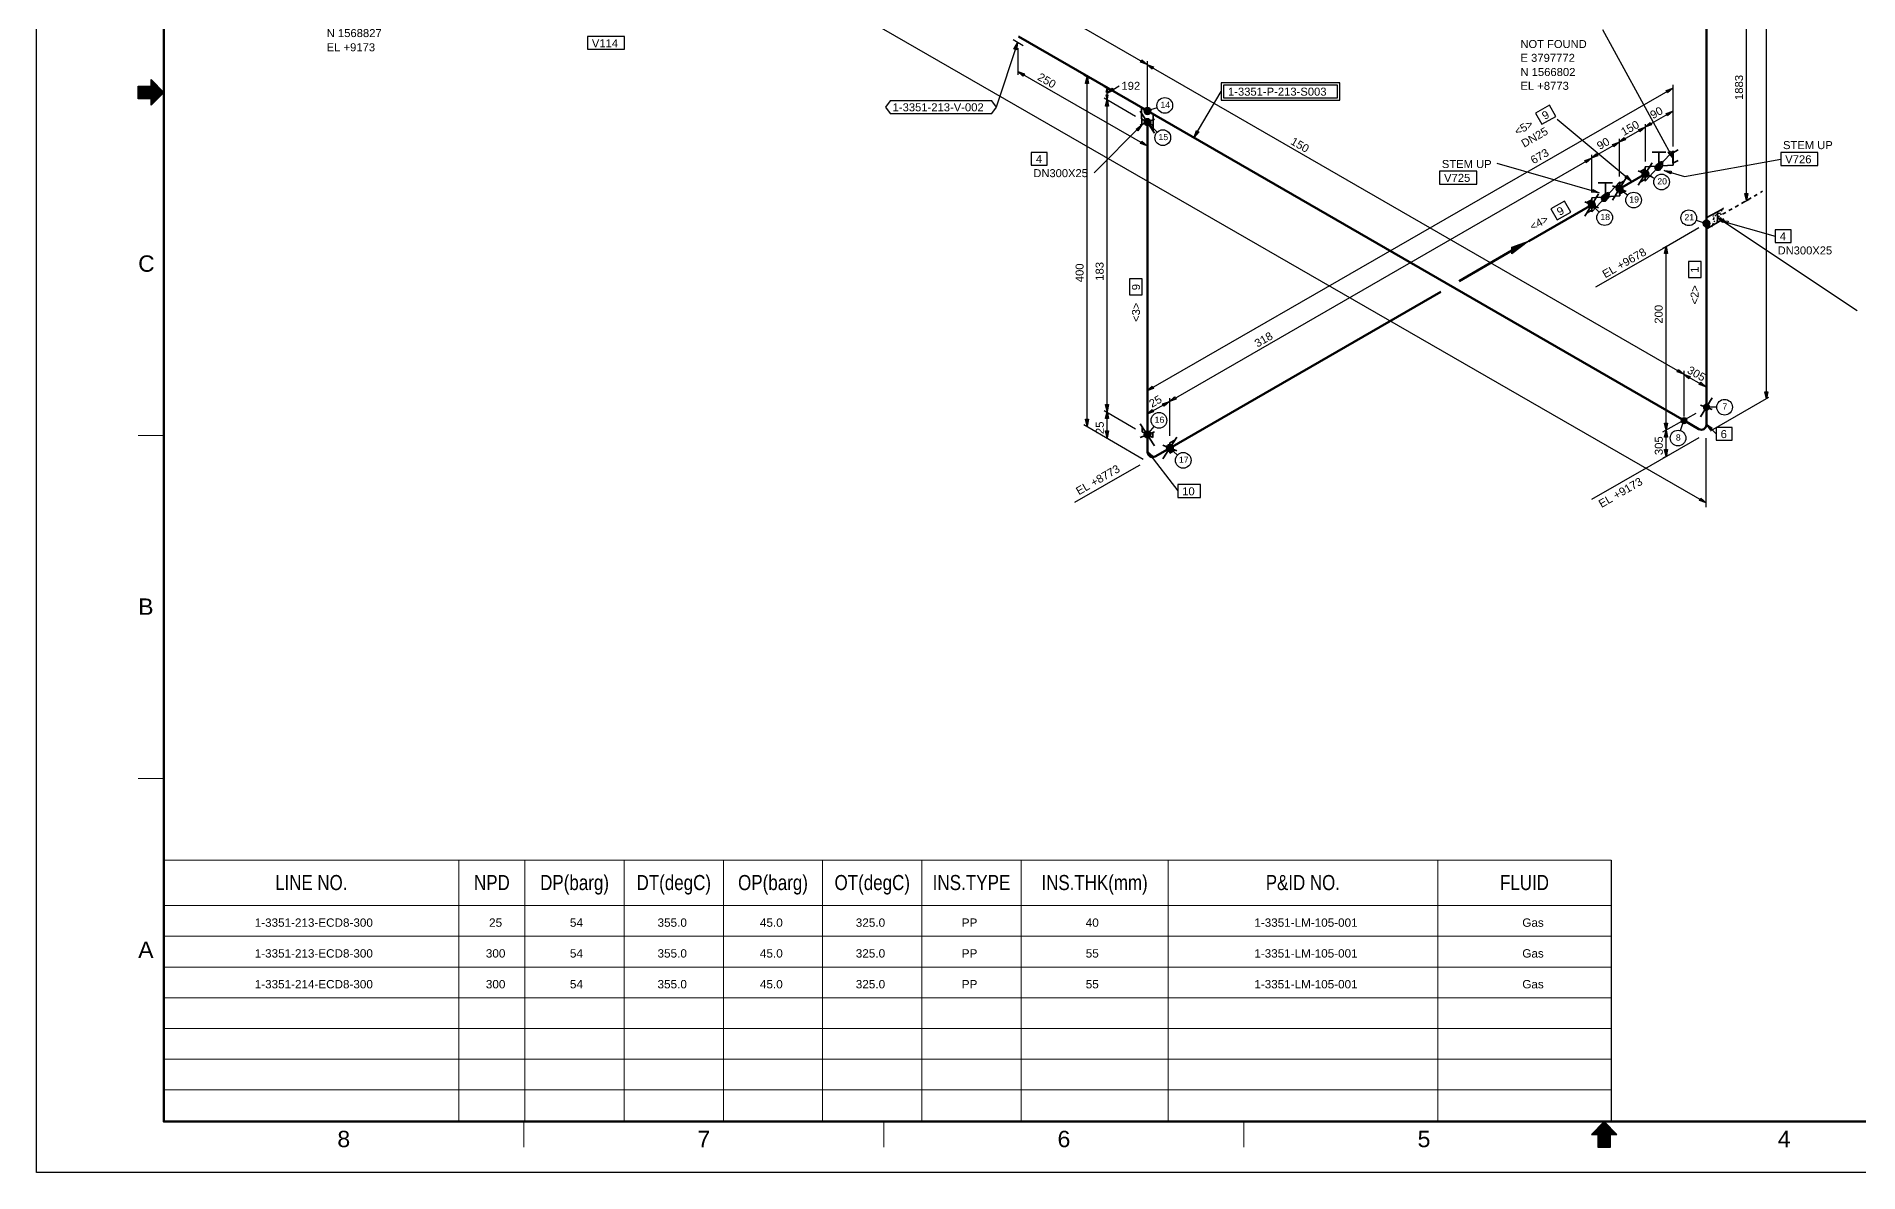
# Model space of a CAD drawing. Header units: inches. Extents: x 0 to 841, y 0 to 594.
# Drawn here: x 0 to 501, y 0 to 312 of the extents above; entities that cross this region are included whole.
import ezdxf
from ezdxf.enums import TextEntityAlignment as Align
from ezdxf.xclip import XClip

# ---------------------------------------------------------------- set-up
doc = ezdxf.new("R2010")
doc.units = ezdxf.units.IN
doc.header["$MEASUREMENT"] = 0
doc.header["$XCLIPFRAME"] = 0
for name, color, linetype in [('1-3320-LP-186-001-614_MODEL-EMBED 1_DWG$0$Default', 7, 'Continuous'), ('AD1', 7, 'Continuous'), ('AD2', 7, 'Continuous'), ('BG 0', 7, 'Continuous'), ('BG BG BG BG BG 2', 7, 'Continuous'), ('BG BG BG BG TITLETEXT', 7, 'Continuous'), ('BG Border', 7, 'Continuous'), ('DEL1', 7, 'Continuous'), ('DIMLINES', 7, 'Continuous'), ('DIMTEXT', 7, 'Continuous'), ('FITTINGS', 7, 'Continuous'), ('ISOTEXT', 7, 'Continuous'), ('NOZZLES', 7, 'Continuous'), ('PIPE', 7, 'Continuous'), ('WELDS', 7, 'Continuous')]:
    doc.layers.add(name, color=color, linetype=linetype)
doc.styles.add('1-3320-LP-186-001-614_MODEL-EMBED 1_DWG$0$Arial', font='arial.ttf')
doc.styles.add('Arial', font='arial.ttf')

# ---------------------------------------------------------------- blocks, each defined once
blk = doc.blocks.new('1-3320-LP-186-001-614_MODEL-EMBED 1_DWG')
at = {"layer": '1-3320-LP-186-001-614_MODEL-EMBED 1_DWG$0$Default', "color": 4, "style": '1-3320-LP-186-001-614_MODEL-EMBED 1_DWG$0$Arial'}
for s, width, p in [('1-3351-213-ECD8-300', 1.00235, (0.938205, -0.115628)), ('25', 1.008516, (3.475116, -0.115628)), ('54', 1.008516, (4.350117, -0.115628)), ('355.0 ', 1.008516, (5.29826, -0.115628)), ('45.0 ', 1.008516, (6.406503, -0.115628)), ('325.0 ', 1.008516, (7.444094, -0.115628)), ('PP', 1.004063, (8.591588, -0.115628)), ('40', 1.008516, (9.933451, -0.115628)), ('1-3351-LM-105-001', 1.002802, (11.758255, -0.115628)), ('Gas', 1.002038, (14.659147, -0.115628)), ('1-3351-213-ECD8-300', 1.00235, (0.938205, -0.448962)), ('300', 1.008516, (3.43979, -0.448962)), ('355.0 ', 1.008516, (5.29826, -0.448962)), ('45.0 ', 1.008516, (6.406503, -0.448962)), ('325.0 ', 1.008516, (7.444094, -0.448962)), ('PP', 1.004063, (8.591588, -0.448962)), ('55', 1.008516, (9.933451, -0.448962)), ('1-3351-LM-105-001', 1.002802, (11.758255, -0.448962)), ('Gas', 1.002038, (14.659147, -0.448962)), ('1-3351-214-ECD8-300', 1.00235, (0.938205, -0.782295)), ('300', 1.008516, (3.43979, -0.782295)), ('54', 1.008516, (4.350117, -0.782295)), ('355.0 ', 1.008516, (5.29826, -0.782295)), ('45.0 ', 1.008516, (6.406503, -0.782295)), ('325.0 ', 1.008516, (7.444094, -0.782295)), ('PP', 1.004063, (8.591588, -0.782295)), ('55', 1.008516, (9.933451, -0.782295)), ('1-3351-LM-105-001', 1.002802, (11.758255, -0.782295)), ('Gas', 1.002038, (14.659147, -0.782295))]:
    blk.add_text(s, height=0.090278, dxfattribs=dict(at, width=width)).set_placement(p, align=Align.TOP_LEFT)
at = {"layer": '1-3320-LP-186-001-614_MODEL-EMBED 1_DWG$0$Default', "color": 7, "style": '1-3320-LP-186-001-614_MODEL-EMBED 1_DWG$0$Arial', "width": 1.008516}
blk.add_text('54', height=0.090278, dxfattribs=at).set_placement((4.350117, -0.448962), align=Align.TOP_LEFT)

msp = doc.modelspace()

# ---------------------------------------------------------------- linework, layer by layer
at = {"layer": 'A1', "color": 4, "linetype": 'Continuous', "lineweight": 30}
for p, q in [((305.4, 305.56), (305.4, 293)), ((438.44, 272.6), (418.12, 289.56)), ((462.2, 262.6), (500.6, 237))]:
    msp.add_line(p, q, dxfattribs=at)
at = {"layer": 'AD1', "color": 4, "linetype": 'Continuous', "lineweight": 30}
for p, q in [((269.8, 302.76), (271.64, 302.12)), ((271.24, 301.48), (269.8, 302.76)), ((305.32, 304.68), (307.16, 304.04)), ((306.76, 303.4), (305.32, 304.68)), ((442.2, 287.4), (443.64, 288.68)), ((444.04, 288.04), (442.2, 287.4)), ((435.08, 283.32), (436.52, 284.6)), ((436.92, 283.96), (435.08, 283.32)), ((427.48, 278.92), (428.92, 280.2)), ((429.32, 279.56), (427.48, 278.92)), ((470.12, 267.24), (469.72, 269.16)), ((470.52, 269.16), (470.12, 267.24)), ((305.32, 214.92), (306.76, 216.2)), ((307.16, 215.56), (305.32, 214.92)), ((452.84, 219.56), (454.68, 218.92)), ((454.28, 218.28), (452.84, 219.56)), ((294.36, 209.24), (293.96, 211.16)), ((294.76, 211.16), (294.36, 209.24)), ((311.48, 212.04), (312.92, 213.32)), ((313.32, 212.68), (311.48, 212.04)), ((475.64, 212.76), (475.24, 214.68)), ((476.04, 214.68), (475.64, 212.76)), ((288.84, 205.24), (288.44, 207.16)), ((289.24, 207.16), (288.84, 205.24)), ((305.32, 208.52), (306.76, 209.8)), ((307.16, 209.16), (305.32, 208.52)), ((448.04, 204.12), (447.64, 206.04)), ((448.44, 206.04), (448.04, 204.12)), ((294.36, 202.04), (293.96, 203.96)), ((294.76, 203.96), (294.36, 202.04)), ((448.04, 196.92), (447.64, 198.84)), ((448.44, 198.84), (448.04, 196.92))]:
    msp.add_line(p, q, dxfattribs=at)
at = {"layer": 'AD2', "color": 4, "linetype": 'Continuous', "lineweight": 30}
for p, q in [((303.96, 305.96), (305.4, 304.68)), ((288.44, 299.48), (288.84, 301.4)), ((288.84, 301.4), (289.24, 299.48)), ((305.4, 304.68), (303.56, 305.32)), ((448.04, 297.56), (449.88, 298.2)), ((449.88, 298.2), (448.44, 296.92)), ((293.96, 293.24), (294.36, 295.16)), ((294.36, 295.16), (294.76, 293.24)), ((448.04, 291.16), (449.88, 291.8)), ((449.88, 291.8), (448.44, 290.52)), ((440.44, 286.76), (442.28, 287.4)), ((442.28, 287.4), (440.84, 286.12)), ((305.4, 282.28), (303.56, 282.92)), ((303.96, 283.56), (305.4, 282.28)), ((433.32, 282.68), (435.16, 283.32)), ((435.16, 283.32), (433.72, 282.04)), ((425.72, 278.28), (427.56, 278.92)), ((427.56, 278.92), (426.12, 277.64)), ((447.64, 252.68), (448.04, 254.6)), ((448.04, 254.6), (448.44, 252.68)), ((451.48, 220.84), (452.92, 219.56)), ((452.92, 219.56), (451.08, 220.2)), ((459, 216.04), (457.16, 216.68)), ((457.56, 217.32), (459, 216.04)), ((309.64, 211.4), (311.48, 212.04)), ((311.48, 212.04), (310.04, 210.76)), ((293.96, 207.32), (294.36, 209.24)), ((294.36, 209.24), (294.76, 207.32)), ((447.64, 202.2), (448.04, 204.12)), ((448.04, 204.12), (448.44, 202.2)), ((457.64, 185.4), (459.08, 184.12)), ((459.08, 184.12), (457.24, 184.76))]:
    msp.add_line(p, q, dxfattribs=at)
at = {"layer": 'BG 0', "color": 2, "linetype": 'Continuous', "lineweight": 25}
msp.add_line((432.98, 85.88), (432.98, 14), dxfattribs=at)
at = {"layer": 'BG BG BG BG BG 2', "color": 2, "linetype": 'Continuous', "lineweight": 15}
for p, q in [((432.98, 85.88), (35, 85.88)), ((116.13, 14.27), (116.13, 85.88)), ((134.31, 14.27), (134.31, 85.88)), ((161.59, 14.27), (161.59, 85.88)), ((188.87, 14.27), (188.87, 85.88)), ((216.16, 14.27), (216.16, 85.88)), ((243.44, 14.27), (243.44, 85.88)), ((270.72, 14.27), (270.72, 85.88)), ((311.11, 14.27), (311.11, 85.88)), ((385.27, 14.27), (385.27, 85.88)), ((432.98, 73.42), (35, 73.42)), ((432.98, 64.96), (35, 64.96)), ((432.98, 56.51), (35, 56.51)), ((432.98, 48.06), (35, 48.06)), ((432.98, 39.61), (35, 39.61)), ((432.98, 31.16), (35, 31.16)), ((432.98, 22.71), (35, 22.71))]:
    msp.add_line(p, q, dxfattribs=at)
at = {"layer": 'BG Border', "color": 7, "linetype": 'Continuous', "lineweight": 25}
for p, q in [((0, 0), (0, 594)), ((27.98, 295.25), (27.98, 298.75)), ((27.98, 298.75), (31.5, 298.75)), ((31.5, 298.75), (31.5, 300.5)), ((31.5, 300.5), (35, 297)), ((35, 297), (31.5, 293.5)), ((31.5, 295.25), (27.98, 295.25)), ((31.5, 293.5), (31.5, 295.25)), ((431, 14), (427.5, 10.5)), ((427.5, 10.5), (429.25, 10.5)), ((429.25, 10.5), (429.25, 6.98)), ((434.5, 10.5), (431, 14)), ((432.75, 6.98), (432.75, 10.5)), ((432.75, 10.5), (434.5, 10.5)), ((429.25, 6.98), (432.75, 6.98)), ((841, 0), (0, 0))]:
    msp.add_line(p, q, dxfattribs=at)
at = {"layer": 'BG Border', "color": 3, "linetype": 'Continuous', "lineweight": 120}
for p, q in [((35, 14), (35, 580)), ((827, 14), (35, 14))]:
    msp.add_line(p, q, dxfattribs=at)
at = {"layer": 'BG Border', "color": 7, "linetype": 'Continuous', "lineweight": 13}
for p, q in [((27.98, 298.59), (33.41, 298.59)), ((27.98, 298.39), (33.61, 298.39)), ((27.98, 298.19), (33.81, 298.19)), ((27.98, 297.99), (34.01, 297.99)), ((27.98, 297.79), (34.21, 297.79)), ((27.98, 297.59), (34.41, 297.59)), ((27.98, 297.39), (34.61, 297.39)), ((27.98, 297.19), (34.81, 297.19)), ((27.98, 296.99), (34.99, 296.99)), ((27.98, 296.79), (34.79, 296.79)), ((27.98, 296.59), (34.59, 296.59)), ((27.98, 296.39), (34.39, 296.39)), ((27.98, 296.19), (34.19, 296.19)), ((27.98, 295.99), (33.99, 295.99)), ((27.98, 295.79), (33.79, 295.79)), ((27.98, 295.59), (33.59, 295.59)), ((31.5, 300.39), (31.61, 300.39)), ((31.5, 300.19), (31.81, 300.19)), ((31.5, 299.99), (32.01, 299.99)), ((31.5, 299.79), (32.21, 299.79)), ((31.5, 299.59), (32.41, 299.59)), ((31.5, 299.39), (32.61, 299.39)), ((31.5, 299.19), (32.81, 299.19)), ((31.5, 298.99), (33.01, 298.99)), ((31.5, 298.79), (33.21, 298.79)), ((27.98, 295.39), (33.39, 295.39)), ((31.5, 295.19), (33.19, 295.19)), ((31.5, 294.99), (32.99, 294.99)), ((31.5, 294.79), (32.79, 294.79)), ((31.5, 294.59), (32.59, 294.59)), ((31.5, 294.39), (32.39, 294.39)), ((31.5, 294.19), (32.19, 294.19)), ((31.5, 293.99), (31.99, 293.99)), ((31.5, 293.79), (31.79, 293.79)), ((31.5, 293.59), (31.59, 293.59)), ((27.98, 202.67), (35, 202.67)), ((27.98, 108.33), (35, 108.33)), ((134, 14), (134, 6.98)), ((233, 14), (233, 6.98)), ((332, 14), (332, 6.98)), ((427.6, 10.6), (427.6, 10.5)), ((427.8, 10.8), (427.8, 10.5)), ((428, 11), (428, 10.5)), ((428.2, 11.2), (428.2, 10.5)), ((428.4, 11.4), (428.4, 10.5)), ((428.6, 11.6), (428.6, 10.5)), ((428.8, 11.8), (428.8, 10.5)), ((429, 12), (429, 10.5)), ((429.2, 12.2), (429.2, 10.5)), ((429.4, 12.4), (429.4, 6.98)), ((429.6, 12.6), (429.6, 6.98)), ((429.8, 12.8), (429.8, 6.98)), ((430, 13), (430, 6.98)), ((430.2, 13.2), (430.2, 6.98)), ((430.4, 13.4), (430.4, 6.98)), ((430.6, 13.6), (430.6, 6.98)), ((430.8, 13.8), (430.8, 6.98)), ((431, 14), (431, 6.98)), ((431.2, 13.8), (431.2, 6.98)), ((431.4, 13.6), (431.4, 6.98)), ((431.6, 13.4), (431.6, 6.98)), ((431.8, 13.2), (431.8, 6.98)), ((432, 13), (432, 6.98)), ((432.2, 12.8), (432.2, 6.98)), ((432.4, 12.6), (432.4, 6.98)), ((432.6, 12.4), (432.6, 6.98)), ((432.8, 12.2), (432.8, 10.5)), ((433, 12), (433, 10.5)), ((433.2, 11.8), (433.2, 10.5)), ((433.4, 11.6), (433.4, 10.5)), ((433.6, 11.4), (433.6, 10.5)), ((433.8, 11.2), (433.8, 10.5)), ((434, 11), (434, 10.5)), ((434.2, 10.8), (434.2, 10.5)), ((434.4, 10.6), (434.4, 10.5))]:
    msp.add_line(p, q, dxfattribs=at)
at = {"layer": 'BG Border', "color": 3, "linetype": 'Continuous', "lineweight": 120}
msp.add_lwpolyline([(827, 580), (35, 580), (35, 14), (827, 14)], close=True, dxfattribs=at)
at = {"layer": 'DEL1', "color": 4, "linetype": 'Continuous', "lineweight": 30}
for p, q in [((436.76, 273.56), (437.24, 274.12)), ((438.44, 272.6), (436.76, 273.56)), ((437.24, 274.12), (438.44, 272.6))]:
    msp.add_line(p, q, dxfattribs=at)
at = {"layer": 'DIM', "color": 4, "linetype": 'Continuous', "lineweight": 30}
msp.add_line((448.04, 254.52), (428.67, 243.41), dxfattribs=at)
at = {"layer": 'DIMLINES', "color": 7, "linetype": 'Continuous', "lineweight": 30}
for p, q in [((269.88, 301.8), (269.88, 309.16)), ((303.56, 305.32), (303.96, 305.96)), ((271.64, 302.12), (271.24, 301.48)), ((287.96, 301.8), (289.56, 300.92)), ((307.16, 304.04), (306.76, 303.4)), ((289.24, 299.48), (288.44, 299.48)), ((293.48, 298.6), (295.08, 297.72)), ((294.12, 297.08), (294.36, 298.2)), ((294.6, 297.08), (294.12, 297.08)), ((294.36, 295.16), (294.12, 296.28)), ((294.12, 296.28), (294.6, 296.28)), ((294.36, 296.76), (297.64, 298.84)), ((294.36, 298.2), (294.6, 297.08)), ((294.36, 295.16), (294.36, 298.2)), ((294.36, 296.76), (295.8, 298.12)), ((296.2, 297.48), (294.36, 296.76)), ((294.6, 296.28), (294.36, 295.16)), ((295.8, 298.12), (296.2, 297.48)), ((448.44, 296.92), (448.04, 297.56)), ((449.88, 299.08), (449.88, 282.12)), ((293.56, 295.48), (302.2, 290.44)), ((294.76, 293.24), (293.96, 293.24)), ((448.44, 290.52), (448.04, 291.16)), ((440.84, 286.12), (440.44, 286.76)), ((442.28, 288.28), (442.28, 277.96)), ((443.64, 288.68), (444.04, 288.04)), ((303.56, 282.92), (303.96, 283.56)), ((305.4, 281.32), (305.4, 283.24)), ((433.72, 282.04), (433.32, 282.68)), ((435.16, 284.2), (435.16, 273.88)), ((436.52, 284.6), (436.92, 283.96)), ((426.12, 277.64), (425.72, 278.28)), ((427.56, 279.8), (427.56, 269.48)), ((428.92, 280.2), (429.32, 279.56)), ((470.76, 267.48), (469.16, 266.6)), ((469.72, 269.16), (470.52, 269.16)), ((457.08, 259.72), (448.04, 254.52)), ((447.16, 254.12), (448.76, 255)), ((448.44, 252.68), (447.64, 252.68)), ((451.08, 220.2), (451.48, 220.84)), ((452.92, 220.44), (452.92, 207.88)), ((305.4, 215.88), (305.4, 213.96)), ((306.76, 216.2), (307.16, 215.56)), ((454.68, 218.92), (454.28, 218.28)), ((457.16, 216.68), (457.56, 217.32)), ((459.08, 217), (459.08, 215.08)), ((293.96, 211.16), (294.76, 211.16)), ((310.04, 210.76), (309.64, 211.4)), ((311.56, 212.92), (311.56, 202.6)), ((312.92, 213.32), (313.32, 212.68)), ((476.2, 213.08), (460.2, 203.88)), ((475.24, 214.68), (476.04, 214.68)), ((287.96, 205.64), (304.28, 196.12)), ((288.44, 207.16), (289.24, 207.16)), ((293.56, 209.56), (302.2, 204.52)), ((294.76, 207.32), (293.96, 207.32)), ((305.4, 209.48), (305.4, 207.56)), ((306.76, 209.8), (307.16, 209.16)), ((447.16, 203.64), (456.28, 208.84)), ((447.64, 206.04), (448.44, 206.04)), ((293.96, 203.96), (294.76, 203.96)), ((457.08, 202.04), (443.88, 194.44)), ((448.44, 202.2), (447.64, 202.2)), ((459.08, 182.92), (459.08, 201.88)), ((447.16, 196.44), (448.76, 197.32)), ((447.64, 198.84), (448.44, 198.84)), ((301.72, 193.56), (285.4, 184.2)), ((303.4, 194.52), (301.72, 193.56)), ((443.88, 194.44), (427.56, 185.08)), ((457.24, 184.76), (457.64, 185.4))]:
    msp.add_line(p, q, dxfattribs=at)
at = {"layer": 'DL', "color": 4, "linetype": 'Continuous', "lineweight": 30}
for p, q in [((475.64, 212.76), (475.64, 474.2)), ((470.12, 267.24), (470.12, 456.44)), ((157.48, 357.88), (459.08, 184.12)), ((235.24, 345.08), (305.4, 304.68)), ((269.8, 302.76), (305.4, 282.28)), ((288.84, 205.24), (288.84, 301.4)), ((305.32, 304.68), (452.92, 219.56)), ((305.32, 214.92), (449.88, 298.2)), ((294.36, 209.24), (294.36, 295.16)), ((442.2, 287.4), (449.88, 291.8)), ((435.08, 283.32), (442.28, 287.4)), ((427.48, 278.92), (435.16, 283.32)), ((311.48, 212.04), (427.56, 278.92)), ((448.04, 204.12), (448.04, 254.6)), ((452.84, 219.56), (459, 216.04)), ((305.32, 208.52), (311.48, 212.04)), ((294.36, 202.04), (294.36, 209.24)), ((448.04, 196.92), (448.04, 204.12))]:
    msp.add_line(p, q, dxfattribs=at)
at = {"layer": 'ELBO', "color": 3, "linetype": 'Continuous', "lineweight": 50}
for centre, start, end in [((457.76, 205.62), 240.018, 0), ((306.89, 198.12), 180, 299.981)]:
    msp.add_arc(centre, 1.39, start, end, dxfattribs=at)
at = {"layer": 'FITTINGS', "color": 2, "linetype": 'Continuous', "lineweight": 35}
for p, q in [((305.4, 291.8), (303.8, 292.7)), ((303.8, 292.7), (303.8, 289.7)), ((307, 291), (305.4, 291.8)), ((307, 287.9), (307, 291)), ((303.8, 289.7), (307, 287.9)), ((303.9, 289.7), (303.9, 288)), ((307, 287.8), (307, 286.2)), ((450, 280.9), (442.3, 272.6)), ((444.2, 280.6), (448, 280.6)), ((446.1, 276.7), (446.1, 280.6)), ((449.9, 280.4), (451.4, 281.2)), ((450, 277), (450, 280.9)), ((440.9, 275.2), (442.3, 276)), ((442.3, 276.5), (450, 277)), ((442.3, 274.6), (442.3, 276.5)), ((442.3, 276), (442.3, 273.1)), ((447.1, 277.4), (445, 276.1)), ((445, 276.1), (445.4, 277.1)), ((445.4, 275.6), (445, 276.1)), ((447, 278), (445.4, 275.6)), ((445.4, 277.1), (446.2, 277.8)), ((447, 276.5), (445.4, 277.1)), ((446.2, 275.6), (445.4, 275.6)), ((446.6, 277.8), (445.8, 275.6)), ((446.6, 276), (445.8, 277.4)), ((446.2, 277.8), (447, 278)), ((446.2, 277.8), (446.2, 275.6)), ((447, 276.5), (446.2, 275.6)), ((447, 278), (447.1, 277.4)), ((447.1, 277.4), (447, 276.5)), ((449.9, 277.5), (449.9, 280.4)), ((451.4, 278.3), (449.9, 277.5)), ((435.3, 272.4), (427.6, 264.2)), ((429.4, 272.1), (433.3, 272.1)), ((431.4, 268.2), (431.4, 272.1)), ((435.2, 271.9), (436.6, 272.7)), ((435.2, 269), (435.2, 271.9)), ((435.3, 268.6), (435.3, 272.4)), ((442.3, 273.1), (440.9, 272.3)), ((442.3, 272.6), (442.3, 274.6)), ((426.2, 266.7), (427.6, 267.5)), ((427.6, 268), (435.3, 268.6)), ((427.6, 266.1), (427.6, 268)), ((427.6, 267.5), (427.6, 264.6)), ((427.6, 264.2), (427.6, 266.1)), ((432.4, 268.9), (430.3, 267.6)), ((430.3, 267.6), (430.6, 268.6)), ((430.6, 267.1), (430.3, 267.6)), ((432.2, 269.5), (430.6, 267.1)), ((430.6, 268.6), (431.4, 269.3)), ((432.2, 268), (430.6, 268.6)), ((431.4, 267.1), (430.6, 267.1)), ((431.8, 269.3), (431, 267.1)), ((431.8, 267.5), (431, 268.9)), ((431.4, 269.3), (432.2, 269.5)), ((431.4, 269.3), (431.4, 267.1)), ((432.2, 268), (431.4, 267.1)), ((432.2, 269.5), (432.4, 268.9)), ((432.4, 268.9), (432.2, 268)), ((436.6, 269.8), (435.2, 269)), ((427.6, 264.6), (426.2, 263.8)), ((459.1, 262.5), (462.2, 264.2)), ((459.1, 260.9), (459.1, 262.5)), ((462.2, 261.2), (459.1, 259.4)), ((459.1, 259.4), (459.1, 260.9)), ((462.2, 264.2), (463.8, 265.1)), ((462.2, 264.2), (462.2, 261.2)), ((462.2, 261.2), (463.9, 262.2))]:
    msp.add_line(p, q, dxfattribs=at)
at = {"layer": 'FITTINGS', "color": 2, "linetype": 'Continuous', "lineweight": 30}
for p, q in [((405.6, 254.4), (410.2, 256.1)), ((410.2, 256.1), (405.6, 252.6)), ((405.6, 253.4), (410.2, 256.1)), ((405.6, 254.2), (409.8, 255.8)), ((409.8, 255.8), (405.6, 252.7)), ((405.6, 254.2), (409.3, 255.6)), ((409.3, 255.6), (405.6, 252.8)), ((405.6, 254), (408.8, 255.3)), ((408.8, 255.3), (405.6, 253)), ((405.6, 253.9), (408.4, 255)), ((408.4, 255), (405.6, 253)), ((405.6, 253.8), (408, 254.8)), ((408, 254.8), (405.6, 253.1)), ((405.6, 253.7), (407.5, 254.6)), ((407.5, 254.6), (405.6, 253.3)), ((405.6, 253.4), (405.6, 254.4)), ((405.6, 253.5), (407.1, 254.3)), ((407.1, 254.3), (405.6, 253.4)), ((405.6, 252.6), (405.6, 254.2)), ((405.6, 252.7), (405.6, 254.2)), ((405.6, 252.8), (405.6, 254)), ((405.6, 253), (405.6, 253.9)), ((405.6, 253), (405.6, 253.8)), ((405.6, 253.1), (405.6, 253.7)), ((405.6, 253.3), (405.6, 253.5))]:
    msp.add_line(p, q, dxfattribs=at)
at = {"layer": 'ISOTEXT', "color": 7, "linetype": 'Continuous', "lineweight": 30}
for p, q in [((161.72, 312.36), (151.48, 312.36)), ((151.48, 312.36), (151.48, 308.84)), ((161.72, 308.84), (161.72, 312.36)), ((449.88, 279), (430.68, 314.2)), ((151.48, 308.84), (161.72, 308.84)), ((269.72, 310.6), (263.88, 292.92)), ((268.76, 308.92), (269.72, 310.6)), ((269.48, 308.68), (268.76, 308.92)), ((269.72, 310.6), (269.48, 308.68)), ((318.28, 284.68), (325.72, 297.24)), ((358.36, 299.64), (325.72, 299.64)), ((325.72, 299.64), (325.72, 294.84)), ((357.72, 299), (326.36, 299)), ((326.36, 299), (326.36, 295.48)), ((357.72, 295.48), (357.72, 299)), ((358.36, 294.84), (358.36, 299.64)), ((234.76, 294.68), (233.48, 292.92)), ((233.48, 292.92), (234.76, 291.16)), ((262.68, 294.68), (234.76, 294.68)), ((234.76, 291.16), (262.68, 291.16)), ((263.96, 292.92), (262.68, 294.68)), ((262.68, 291.16), (263.96, 292.92)), ((325.72, 294.84), (358.36, 294.84)), ((326.36, 295.48), (357.72, 295.48)), ((318.28, 284.68), (318.92, 286.52)), ((319.56, 286.12), (318.28, 284.68)), ((318.92, 286.52), (319.56, 286.12)), ((448.6, 280.52), (449.32, 280.84)), ((449.32, 280.84), (449.88, 279)), ((429.64, 269.4), (401.64, 277.4)), ((449.88, 279), (448.6, 280.52)), ((453.16, 273.88), (479.56, 278.68)), ((489.8, 280.44), (479.56, 280.44)), ((479.56, 280.44), (479.56, 276.92)), ((479.56, 276.92), (489.8, 276.92)), ((489.8, 276.92), (489.8, 280.44)), ((396.04, 275.32), (385.8, 275.32)), ((385.8, 275.32), (385.8, 271.8)), ((385.8, 271.8), (396.04, 271.8)), ((396.04, 271.8), (396.04, 275.32)), ((447.56, 275.48), (453.16, 273.88)), ((447.56, 275.48), (449.48, 275.32)), ((449.32, 274.6), (447.56, 275.48)), ((449.48, 275.32), (449.32, 274.6)), ((420.12, 267.08), (416.36, 265)), ((421.88, 264.04), (420.12, 267.08)), ((427.72, 269.56), (427.88, 270.28)), ((429.64, 269.4), (427.72, 269.56)), ((427.88, 270.28), (429.64, 269.4)), ((416.36, 265), (418.12, 261.96)), ((418.12, 261.96), (421.88, 264.04)), ((462.2, 262.6), (464.04, 261.88)), ((463.56, 261.24), (462.2, 262.6)), ((464.04, 261.88), (463.56, 261.24)), ((457.72, 250.52), (454.2, 250.52)), ((454.2, 250.52), (454.2, 246.12)), ((457.72, 246.12), (457.72, 250.52)), ((304.04, 245.72), (300.52, 245.72)), ((300.52, 245.72), (300.52, 241.32)), ((304.04, 241.32), (304.04, 245.72)), ((454.2, 246.12), (457.72, 246.12)), ((300.52, 241.32), (304.04, 241.32)), ((305.48, 198.28), (313.8, 187.4)), ((305.48, 198.28), (306.92, 197)), ((306.36, 196.52), (305.48, 198.28)), ((306.92, 197), (306.36, 196.52)), ((320.04, 189.16), (313.8, 189.16)), ((313.8, 189.16), (313.8, 185.64)), ((313.8, 185.64), (320.04, 185.64)), ((320.04, 185.64), (320.04, 189.16))]:
    msp.add_line(p, q, dxfattribs=at)
at = {"layer": 'ITEMPOS', "color": 4, "linetype": 'Continuous', "lineweight": 30}
for p, q in [((303.96, 288.04), (290.81, 274.89)), ((302.36, 286.92), (303.96, 288.04)), ((302.84, 286.44), (302.36, 286.92)), ((303.96, 288.04), (302.84, 286.44)), ((463.16, 261.72), (478.08, 257.46)), ((463.16, 261.72), (465.08, 261.56)), ((464.92, 260.84), (463.16, 261.72)), ((465.08, 261.56), (464.92, 260.84)), ((459.16, 205.8), (461.85, 203.11)), ((459.16, 205.8), (460.76, 204.68)), ((460.28, 204.2), (459.16, 205.8)), ((460.76, 204.68), (460.28, 204.2))]:
    msp.add_line(p, q, dxfattribs=at)
at = {"layer": 'ITEMPOS', "color": 2, "linetype": 'Continuous', "lineweight": 30}
for p, q in [((277.93, 280.49), (273.53, 280.49)), ((273.53, 280.49), (273.53, 276.97)), ((273.53, 276.97), (277.93, 276.97)), ((277.93, 276.97), (277.93, 280.49)), ((482.48, 259.22), (478.08, 259.22)), ((478.08, 259.22), (478.08, 255.7)), ((478.08, 255.7), (482.48, 255.7)), ((482.48, 255.7), (482.48, 259.22)), ((466.25, 204.87), (461.85, 204.87)), ((461.85, 204.87), (461.85, 201.35)), ((461.85, 201.35), (466.25, 201.35)), ((466.25, 201.35), (466.25, 204.87))]:
    msp.add_line(p, q, dxfattribs=at)
at = {"layer": 'ITNO', "color": 1, "linetype": 'Continuous', "lineweight": 30}
for p, q in [((415.99, 293.47), (412.16, 291.29)), ((412.16, 291.29), (413.91, 288.24)), ((417.73, 290.41), (415.99, 293.47)), ((413.91, 288.24), (417.73, 290.41))]:
    msp.add_line(p, q, dxfattribs=at)
at = {"layer": 'NOZZLES', "color": 7, "linetype": 'Continuous', "lineweight": 25}
msp.add_line((268.5, 311.5), (271.3, 309.9), dxfattribs=at)
at = {"layer": 'NOZZLES', "color": 7, "linetype": 'Continuous', "lineweight": 35}
for centre, radius in [((305.48, 291.88), 0.92), ((305.48, 288.84), 0.92), ((435.24, 270.52), 0.92), ((442.36, 274.6), 0.92), ((427.64, 266.12), 0.92), ((459.16, 260.92), 0.92), ((459.16, 210.44), 0.76), ((453, 206.76), 0.76), ((305.48, 202.92), 0.92), ((311.64, 199.24), 0.92)]:
    msp.add_circle(centre, radius, dxfattribs=at)
at = {"layer": 'PIPE', "color": 3, "linetype": 'Continuous', "lineweight": 50}
for p, q in [((459.2, 320.1), (459.2, 260.9)), ((305.5, 291.9), (270, 312.4)), ((453, 206.8), (305.5, 291.9)), ((305.5, 288.8), (305.5, 202.9)), ((435.2, 270.5), (442.4, 274.6)), ((410.3, 256.1), (427.6, 266.1)), ((459.2, 260.9), (459.2, 210.4)), ((391.2, 245.1), (405.6, 253.5)), ((311.6, 199.2), (386.1, 242.2)), ((457.1, 204.4), (453, 206.8)), ((459.2, 210.4), (459.2, 205.6)), ((305.5, 202.9), (305.5, 198.1)), ((307.6, 196.9), (311.6, 199.2))]:
    msp.add_line(p, q, dxfattribs=at)
at = {"layer": 'PIPE', "color": 2, "linetype": 'Continuous', "lineweight": 35}
for p, q in [((467.06, 265.48), (467.93, 265.98)), ((468.8, 266.48), (469.66, 266.97)), ((470.53, 267.47), (471.4, 267.97)), ((472.27, 268.46), (473.13, 268.96)), ((474, 269.46), (474.6, 269.8)), ((460.5, 263.4), (460.6, 263.2)), ((460.9, 263.1), (461.1, 263)), ((460.9, 260.6), (461.1, 261)), ((461.1, 262), (461.2, 262.6)), ((461.5, 261.4), (461.2, 261.7)), ((461.5, 263), (461.9, 263.4)), ((462.4, 261.8), (461.9, 261.5)), ((462.2, 262.7), (462.72, 263)), ((462.4, 263.7), (463, 263.8)), ((463.1, 262.6), (462.8, 262.2)), ((463.1, 263.6), (463.2, 263.3)), ((463.4, 264.6), (463.2, 264.3)), ((463.4, 262.1), (463.2, 262.2)), ((463.59, 263.5), (464.46, 263.99)), ((463.8, 265.3), (463.6, 265)), ((463.8, 261.9), (463.6, 262)), ((465.32, 264.49), (466.19, 264.99)), ((460.5, 260), (460.6, 260.3))]:
    msp.add_line(p, q, dxfattribs=at)
at = {"layer": 'PIPE', "color": 3, "linetype": 'Continuous', "lineweight": 35}
for p, q in [((304, 205.1), (304, 203.7)), ((304, 203.7), (306.9, 202.1)), ((306.9, 202.1), (306.9, 203.5)), ((311.6, 200.6), (313, 201.4)), ((311.6, 197.8), (311.6, 200.6)), ((313, 198.6), (311.6, 197.8))]:
    msp.add_line(p, q, dxfattribs=at)
at = {"layer": 'WDC', "color": 4, "linetype": 'Continuous', "lineweight": 30}
for centre in [(310.22, 293.41), (309.68, 284.55), (446.82, 272.36), (439.13, 267.39), (431.17, 262.57), (454.28, 262.52), (464.14, 210.44), (315.3, 195.83)]:
    msp.add_circle(centre, 2.16, dxfattribs=at)
at = {"layer": 'WDC', "color": 1, "linetype": 'Continuous', "lineweight": 30}
for centre in [(308.62, 206.82), (451.34, 201.95)]:
    msp.add_circle(centre, 2.16, dxfattribs=at)
at = {"layer": 'WELDS', "color": 7, "linetype": 'Continuous', "lineweight": 35}
for p, q in [((303.5, 291.8), (307.4, 285.8)), ((307.4, 289.6), (303.5, 288)), ((440.4, 271.5), (444.2, 277.6)), ((433.3, 267.4), (437.1, 273.5)), ((433.3, 271.3), (437.1, 269.7)), ((440.4, 275.4), (444.2, 273.8)), ((425.7, 263), (429.5, 269.1)), ((425.7, 266.9), (429.5, 265.3)), ((460.7, 213), (457.5, 207.8)), ((457.5, 211), (460.7, 209.8)), ((303.5, 205.9), (307.4, 199.8)), ((307.4, 203.7), (303.5, 202.1)), ((309.7, 196.2), (313.5, 202.2)), ((309.7, 200), (313.5, 198.4))]:
    msp.add_line(p, q, dxfattribs=at)
at = {"layer": 'WELDS', "color": 6, "linetype": 'Continuous', "lineweight": 35}
for centre, radius in [((305.48, 291.88), 0.92), ((305.48, 288.84), 0.92), ((435.24, 270.52), 0.92), ((442.36, 274.6), 0.92), ((427.64, 266.12), 0.92), ((459.16, 260.92), 0.92), ((459.16, 210.44), 0.76), ((453, 206.76), 0.76), ((305.48, 202.92), 0.92), ((311.64, 199.24), 0.92)]:
    msp.add_circle(centre, radius, dxfattribs=at)
at = {"layer": 'WELDS', "color": 6}
for centre, radius in [((305.48, 291.88), 0.72), ((305.48, 291.88), 0.52), ((305.48, 291.88), 0.52), ((305.48, 291.88), 0.32), ((305.48, 291.88), 0.32), ((305.48, 291.88), 0.32), ((305.48, 291.88), 0.32), ((305.48, 291.88), 0.12), ((305.48, 291.88), 0.12), ((305.48, 291.88), 0.12), ((305.48, 291.88), 0.12), ((305.48, 288.84), 0.72), ((305.48, 288.84), 0.52), ((305.48, 288.84), 0.52), ((305.48, 288.84), 0.32), ((305.48, 288.84), 0.32), ((305.48, 288.84), 0.32), ((305.48, 288.84), 0.32), ((305.48, 288.84), 0.12), ((305.48, 288.84), 0.12), ((305.48, 288.84), 0.12), ((305.48, 288.84), 0.12), ((435.24, 270.52), 0.72), ((435.24, 270.52), 0.52), ((435.24, 270.52), 0.52), ((435.24, 270.52), 0.32), ((435.24, 270.52), 0.32), ((435.24, 270.52), 0.32), ((435.24, 270.52), 0.32), ((435.24, 270.52), 0.12), ((435.24, 270.52), 0.12), ((435.24, 270.52), 0.12), ((435.24, 270.52), 0.12), ((442.36, 274.6), 0.72), ((442.36, 274.6), 0.52), ((442.36, 274.6), 0.52), ((442.36, 274.6), 0.32), ((442.36, 274.6), 0.32), ((442.36, 274.6), 0.32), ((442.36, 274.6), 0.32), ((442.36, 274.6), 0.12), ((442.36, 274.6), 0.12), ((442.36, 274.6), 0.12), ((442.36, 274.6), 0.12), ((427.64, 266.12), 0.72), ((427.64, 266.12), 0.52), ((427.64, 266.12), 0.52), ((427.64, 266.12), 0.32), ((427.64, 266.12), 0.32), ((427.64, 266.12), 0.32), ((427.64, 266.12), 0.32), ((427.64, 266.12), 0.12), ((427.64, 266.12), 0.12), ((427.64, 266.12), 0.12), ((427.64, 266.12), 0.12), ((459.16, 260.92), 0.72), ((459.16, 260.92), 0.52), ((459.16, 260.92), 0.52), ((459.16, 260.92), 0.32), ((459.16, 260.92), 0.32), ((459.16, 260.92), 0.32), ((459.16, 260.92), 0.32), ((459.16, 260.92), 0.12), ((459.16, 260.92), 0.12), ((459.16, 260.92), 0.12), ((459.16, 260.92), 0.12), ((459.16, 210.44), 0.56), ((459.16, 210.44), 0.36), ((459.16, 210.44), 0.36), ((459.16, 210.44), 0.16), ((459.16, 210.44), 0.16), ((453, 206.76), 0.56), ((453, 206.76), 0.36), ((453, 206.76), 0.36), ((453, 206.76), 0.16), ((453, 206.76), 0.16), ((305.48, 202.92), 0.72), ((305.48, 202.92), 0.52), ((305.48, 202.92), 0.52), ((305.48, 202.92), 0.32), ((305.48, 202.92), 0.32), ((305.48, 202.92), 0.32), ((305.48, 202.92), 0.32), ((305.48, 202.92), 0.12), ((305.48, 202.92), 0.12), ((305.48, 202.92), 0.12), ((305.48, 202.92), 0.12), ((311.64, 199.24), 0.72), ((311.64, 199.24), 0.52), ((311.64, 199.24), 0.52), ((311.64, 199.24), 0.32), ((311.64, 199.24), 0.32), ((311.64, 199.24), 0.32), ((311.64, 199.24), 0.32), ((311.64, 199.24), 0.12), ((311.64, 199.24), 0.12), ((311.64, 199.24), 0.12), ((311.64, 199.24), 0.12)]:
    msp.add_circle(centre, radius, dxfattribs=at)
at = {"layer": 'WL', "color": 7}
for p, q in [((308.16, 292.75), (305.4, 291.88)), ((308.16, 286.08), (305.4, 288.84)), ((444.88, 273.31), (442.28, 274.6)), ((429.63, 264.09), (427.56, 266.12)), ((437.44, 268.72), (435.16, 270.52)), ((456.33, 261.84), (459.08, 260.92)), ((461.98, 210.44), (459.08, 210.44)), ((313.7, 197.29), (311.56, 199.24))]:
    msp.add_line(p, q, dxfattribs=at)
at = {"layer": 'WL1', "color": 7}
for p, q in [((452.01, 204.01), (452.92, 206.76)), ((307.25, 205.15), (305.4, 202.92))]:
    msp.add_line(p, q, dxfattribs=at)

# ---------------------------------------------------------------- block references
at = {"layer": 'NOZZLES', "linetype": 'ByBlock'}
ref = msp.add_blockref('1-3320-LP-186-001-614_MODEL-EMBED 1_DWG', (36.18, 72.81), dxfattribs=dict(at, xscale=25.4, yscale=25.4, zscale=25.4))
XClip(ref).set_block_clipping_path([(-0.029528, -2.66273), (15.699643, 0.003937)])

# ---------------------------------------------------------------- texts
at = {"layer": 'BG BG BG BG TITLETEXT', "color": 4, "style": 'Arial'}
for s, height, width, p in [('LINE NO.', 4.146, 0.800705, (75.57, 79.74)), ('NPD', 4.146, 0.80406, (125.22, 79.74)), ('DP(barg)', 4.146, 0.806291, (147.95, 79.74)), ('DT(degC)', 4.146, 0.805416, (175.23, 79.74)), ('OP(barg)', 4.146, 0.806696, (202.51, 79.74)), ('OT(degC)', 4.146, 0.805802, (229.8, 79.74)), ('INS.TYPE', 4.146, 0.809963, (257.08, 79.74)), ('INS.THK(mm)', 4.1456, 0.803775, (290.92, 79.74)), ('P&ID NO.', 4.146, 0.801737, (348.19, 79.74)), ('FLUID', 4.146, 0.803157, (409.13, 79.74))]:
    msp.add_text(s, height=height, dxfattribs=dict(at, width=width)).set_placement(p, align=Align.MIDDLE_CENTER)
at = {"layer": 'BG Border', "color": 3, "style": 'Arial'}
for s, width, p in [('C', 0.992063, (27.98, 249.93)), ('B', 1.004063, (27.98, 155.6)), ('A', 1.004063, (27.98, 61.26))]:
    msp.add_text(s, height=4.5, dxfattribs=dict(at, width=width)).set_placement(p, align=Align.MIDDLE_LEFT)
at = {"layer": 'BG Border', "color": 3, "style": 'Arial', "width": 1.008516}
for s, p in [('8', (84.5, 11.48)), ('7', (183.5, 11.48)), ('6', (282.5, 11.48)), ('5', (381.5, 11.48)), ('4', (480.5, 11.48))]:
    msp.add_text(s, height=4.5, dxfattribs=at).set_placement(p, align=Align.TOP_CENTER)
at = {"layer": 'CP', "color": 4, "style": 'Arial', "width": 1.008516}
for s, rotation, p in [('90', 29.8091, (444.45, 289.6)), ('150', 29.5388, (436.43, 284.97)), ('90', 29.8091, (429.81, 281.12)), ('305', 330.2551, (453.64, 220)), ('25', 29.7449, (306.69, 210.25)), ('25', 90, (293.46, 203.04)), ('305', 90, (447.14, 197.26))]:
    msp.add_text(s, height=2.2, rotation=rotation, dxfattribs=at).set_placement(p)
at = {"layer": 'DIMTEXT', "color": 2, "style": 'Arial', "width": 1.008516}
for s, rotation, p in [('250', 330, (275, 300.6)), ('1883', 90, (469.2, 294.9)), ('150', 330, (344.6, 282.9)), ('673', 30, (411.6, 277.2)), ('400', 90, (287.9, 244.8)), ('183', 90, (293.4, 245.2)), ('200', 90, (447.1, 233.4)), ('318', 30, (335.7, 226.8))]:
    msp.add_text(s, height=2.2, rotation=rotation, dxfattribs=at).set_placement(p)
msp.add_text('192', height=2.2, dxfattribs=at).set_placement((298.3, 297.7))
at = {"layer": 'ELEDIT', "color": 4, "style": 'Arial', "width": 1.004902}
for s, p in [('EL +9173', (79.8, 308.3)), ('EL +8773', (408, 297.7))]:
    msp.add_text(s, height=2.2, dxfattribs=at).set_placement(p)
msp.add_text('EL +9678', height=2.2, rotation=29.8329, dxfattribs=at).set_placement((431.32, 245.85))
at = {"layer": 'ISOTEXT', "color": 2, "style": 'Arial'}
for s, width, p in [('N 1568827', 1.006087, (79.8, 312.2)), ('V114', 1.007244, (152.7, 309.4)), ('NOT FOUND', 0.998145, (408, 309.2)), ('E 3797772', 1.007902, (408, 305.4)), ('N 1566802', 1.006087, (408, 301.5)), ('1-3351-P-213-S003', 1.003781, (327.6, 296.1)), ('1-3351-213-V-002', 1.003758, (235.4, 291.8)), ('STEM UP', 1.001997, (480.2, 281.4)), ('STEM UP', 1.001997, (386.4, 276.2)), ('V726', 1.007244, (480.8, 277.5)), ('V725', 1.007244, (387, 272.4)), ('10', 1.008516, (315, 186.2))]:
    msp.add_text(s, height=2.2, dxfattribs=dict(at, width=width)).set_placement(p)
for s, rotation, width, p in [('9', 30, 1.008516, (418.8, 263)), ('<4>', 30, 0.993892, (411.4, 258.9)), ('1', 90, 1.008516, (457, 247.4)), ('9', 90, 1.008516, (303.4, 242.6)), ('<2>', 90, 0.993892, (457, 238.7)), ('<3>', 90, 0.993892, (303.4, 233.9)), ('EL +8773', 30, 1.004902, (286.6, 186.2)), ('EL +9173', 30, 1.004902, (430.3, 182.7))]:
    msp.add_text(s, height=2.2, rotation=rotation, dxfattribs=dict(at, width=width)).set_placement(p)
at = {"layer": 'ITEMPOS', "color": 2, "style": 'Arial'}
for s, width, p in [('DN300X25', 0.996682, (274.09, 273.69)), ('4', 1.008516, (274.79, 277.59)), ('4', 1.008516, (479.32, 256.34)), ('DN300X25', 0.996682, (478.72, 252.44)), ('6', 1.008516, (463.05, 201.95))]:
    msp.add_text(s, height=2.2, dxfattribs=dict(at, width=width)).set_placement(p)
at = {"layer": 'ITNO', "color": 1, "style": 'Arial'}
for s, width, p in [('9', 1.008516, (414.7, 289.38)), ('<5>', 0.993892, (407.14, 285.07))]:
    msp.add_text(s, height=2.2, rotation=29.6591, dxfattribs=dict(at, width=width)).set_placement(p)
at = {"layer": 'ITNODN', "color": 1, "style": 'Arial', "width": 0.99922}
msp.add_text('DN25', height=2.2, rotation=29.6591, dxfattribs=at).set_placement((409.02, 281.77))
at = {"layer": 'WDT', "color": 2, "style": 'Arial', "width": 1.008516}
for s, p in [('14', (309.03, 292.73)), ('15', (308.49, 283.87)), ('20', (445.63, 271.68)), ('19', (437.94, 266.71)), ('18', (429.98, 261.89)), ('21', (453.09, 261.84)), ('7', (463.54, 209.76)), ('16', (307.43, 206.14)), ('8', (450.74, 201.27)), ('17', (314.11, 195.15))]:
    msp.add_text(s, height=1.7, dxfattribs=at).set_placement(p)

doc.saveas('drawing.dxf')
